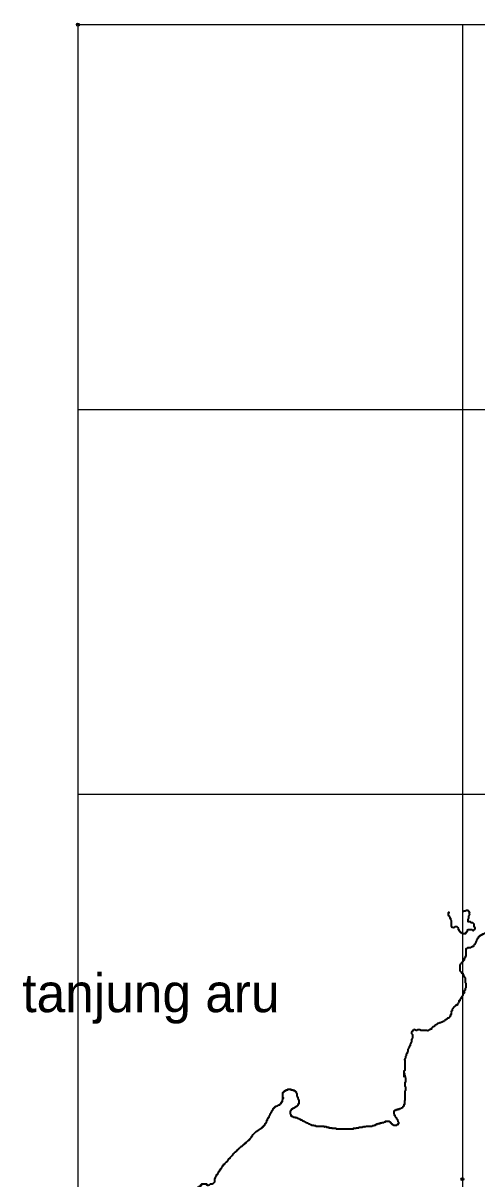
# Model space of a CAD drawing. Header units: metres. Extents: x -400 to 2000400, y -400 to 948520.
# Drawn here: x 1485741 to 1603761, y 600067 to 900400 of the extents above; entities that cross this region are included whole.
import ezdxf
from ezdxf.enums import TextEntityAlignment as Align

# ---------------------------------------------------------------- set-up
doc = ezdxf.new("R2010")
doc.units = ezdxf.units.M
doc.header["$LTSCALE"] = 1600
doc.header["$PDMODE"] = 32
doc.header["$PDSIZE"] = 800
for name, color, linetype, lineweight in [('1', 7, 'Continuous', 25), ('2', 7, 'Continuous', 25), ('3', 7, 'Continuous', 13)]:
    doc.layers.add(name, color=color, linetype=linetype, lineweight=lineweight)

msp = doc.modelspace()

# ---------------------------------------------------------------- linework, layer by layer
at = {"layer": '1'}
for points in [[(1596512, 669422), (1596313, 669223), (1596512, 669223), (1596313, 669223), (1596313, 669025), (1596313, 668826), (1596313, 668627), (1596512, 668428), (1596512, 668230), (1596710, 668031), (1596710, 667832), (1596909, 667832), (1596909, 667633), (1596909, 667435), (1597108, 667236), (1597108, 667037), (1597108, 666838), (1597108, 666640), (1597108, 666441), (1597108, 666242), (1597108, 666043), (1597108, 665845), (1597108, 665646), (1597306, 665447), (1597505, 665447), (1597903, 665447), (1598101, 665646), (1598300, 665646), (1598499, 665646), (1598697, 665447), (1598896, 665248), (1598896, 665050), (1598896, 664851), (1599095, 664851), (1599095, 664652), (1599293, 664453), (1599293, 664255), (1599492, 664255), (1599492, 664056), (1599691, 664056), (1599889, 663857), (1600088, 663857), (1600287, 663857), (1600485, 663857), (1600684, 663857), (1600883, 663857), (1600883, 664056), (1601081, 664056), (1601081, 664255), (1601280, 664453), (1601280, 664652), (1601479, 664851), (1601677, 664851), (1601876, 664851), (1602075, 664851), (1602273, 664851), (1602472, 664851), (1602671, 664652), (1602869, 664652), (1603068, 664851), (1603267, 665050), (1603267, 665248), (1603068, 665646), (1603068, 665845), (1603068, 666043), (1603068, 666242), (1602869, 666441), (1602671, 666640), (1602273, 666640), (1602075, 666838), (1601876, 666838), (1601677, 666838), (1601479, 666838), (1601479, 667037), (1601479, 667236), (1601479, 667435), (1601677, 667832), (1601677, 668428), (1601876, 668627), (1601876, 668826), (1601876, 669025), (1601876, 669223), (1601876, 669422), (1601677, 669422), (1601677, 669621), (1601479, 669820), (1601280, 669820), (1601081, 669820), (1600684, 669621), (1600485, 669621), (1600088, 669422)], [(1608829, 671211), (1608432, 671211), (1608233, 671012), (1608035, 670813), (1607836, 670416), (1607836, 670217), (1607836, 669820), (1607836, 669422), (1608035, 669025), (1608035, 668627), (1608233, 668428), (1608233, 668230), (1608233, 667832), (1608432, 667633), (1608432, 667435), (1608432, 667236), (1608432, 667037), (1608631, 667037), (1608631, 666838), (1608829, 666640), (1609028, 666441), (1609028, 666242), (1609227, 666242), (1609227, 666043), (1609425, 665845), (1609425, 665646), (1609425, 665447), (1609227, 665248), (1609227, 665050), (1609028, 665050), (1608829, 665050), (1608631, 665050), (1608432, 665050), (1608233, 665050), (1608035, 665050), (1607836, 665050), (1607637, 665050), (1607439, 665050), (1607240, 665050), (1607041, 664851), (1606843, 664851), (1606843, 664652), (1606644, 664652), (1606644, 664453), (1606445, 664453), (1606445, 664255), (1606247, 664255), (1606048, 664056), (1605849, 663857), (1605651, 663857), (1605452, 663658), (1605253, 663658), (1605253, 663460), (1604856, 663460), (1604657, 663261), (1604459, 663261), (1604459, 663062), (1604260, 663062), (1604260, 662863), (1604061, 662863), (1604061, 662665), (1603863, 662466), (1603863, 662267), (1603664, 662068), (1603664, 661870), (1603465, 661671), (1603465, 661472), (1603267, 661273), (1603267, 661075), (1603068, 660876), (1602869, 660677), (1602869, 660478), (1602671, 660478), (1602472, 660280), (1602273, 660280), (1602075, 660081), (1601876, 660081), (1601677, 660081), (1601280, 660081), (1601081, 659882), (1600883, 659882), (1600883, 659683), (1600883, 659485), (1600883, 659286), (1600883, 659087), (1600883, 658888), (1600883, 658690), (1600883, 658491), (1600883, 658292), (1600883, 658093), (1600883, 657895)], [(1600883, 657895), (1600684, 657895), (1600684, 657696), (1600684, 657497), (1600485, 657298), (1600485, 657100), (1600485, 656901), (1600287, 656901), (1600287, 656702), (1600088, 656702), (1600088, 656503), (1599889, 656305), (1599691, 656106), (1599492, 655907), (1599293, 655708), (1599293, 655510), (1599293, 655311), (1599293, 655112), (1599293, 654914), (1599293, 654715), (1599293, 654516), (1599293, 654317), (1599293, 654119), (1599492, 653920), (1599691, 653721), (1599889, 653522), (1600088, 653522), (1600088, 653324), (1600287, 653125), (1600287, 652926), (1600485, 652727), (1600485, 652529), (1600684, 652330), (1600684, 652131), (1600684, 651932), (1600684, 651734), (1600684, 651535), (1600684, 651336), (1600684, 651137), (1600883, 650939), (1600883, 650740), (1600883, 650541), (1600883, 650342), (1600883, 650144), (1600883, 649945), (1600883, 649746), (1600684, 649547), (1600684, 649349), (1600684, 649150), (1600485, 648951), (1600485, 648752), (1600485, 648554), (1600485, 648355), (1600287, 648355), (1600287, 648156), (1600088, 647957), (1600088, 647759), (1599889, 647560), (1599889, 647361), (1599691, 647162), (1599691, 646964), (1599492, 646964), (1599492, 646765), (1599293, 646566), (1599293, 646367), (1599095, 646367), (1599095, 646169), (1599095, 645970), (1598896, 645771), (1598697, 645572), (1598697, 645374), (1598499, 645175), (1598300, 645175), (1598101, 644976), (1597903, 644777), (1597704, 644579), (1597505, 644380), (1597306, 644181), (1597306, 643982), (1597306, 643784), (1597108, 643585), (1597108, 643386), (1597108, 643187), (1597108, 642989), (1597108, 642790), (1596909, 642790), (1596909, 642591), (1596909, 642392), (1596710, 642392), (1596710, 642194), (1596512, 641995)], [(1596512, 641995), (1596313, 641796), (1596114, 641796), (1595916, 641597), (1595717, 641399), (1595518, 641399), (1595320, 641200), (1595121, 641001), (1594922, 641001), (1594724, 640802), (1594525, 640802), (1594326, 640604), (1594128, 640604), (1593730, 640405), (1593532, 640405), (1593333, 640206), (1592936, 640007), (1592737, 639809), (1592538, 639610), (1592340, 639610), (1592141, 639411), (1591942, 639212), (1591942, 639014), (1591744, 639014), (1591545, 638815), (1591346, 638815), (1591148, 638616), (1590750, 638616), (1590552, 638616), (1590154, 638616), (1589956, 638616), (1589757, 638616), (1589558, 638616), (1589360, 638616), (1589161, 638616), (1588962, 638815), (1588764, 638815), (1588565, 638815), (1588366, 638815), (1588168, 638616), (1587969, 638616), (1587373, 638815), (1587174, 638616), (1586976, 638616), (1586976, 638417), (1586777, 638219), (1586777, 638020), (1586777, 637821), (1586976, 637622), (1586976, 637424), (1586976, 637225), (1586976, 637026), (1586976, 636828), (1586976, 636629), (1586777, 636231), (1586777, 636033), (1586777, 635834), (1586777, 635635), (1586578, 635436), (1586578, 635238), (1586380, 635039), (1586380, 634840), (1586380, 634641), (1586181, 634443), (1586181, 634244), (1585982, 634045), (1585982, 633846), (1585784, 633648), (1585784, 633250), (1585585, 632853), (1585585, 632654), (1585386, 632455), (1585386, 632058), (1585188, 631859), (1585188, 631660), (1585188, 631461), (1584989, 631263), (1584989, 630865), (1584989, 630666), (1584989, 630468), (1584989, 630269), (1584989, 629871), (1584989, 629673), (1584989, 629474), (1584989, 629275), (1584989, 629076), (1584989, 628878), (1584989, 628679), (1584989, 628281), (1584790, 628083), (1584790, 627685)], [(1584790, 627685), (1585184, 626202), (1585184, 626063), (1585184, 625924), (1585184, 625785), (1585184, 625646), (1585184, 625507), (1585184, 625368), (1585184, 625229), (1585045, 625090), (1585045, 624951), (1585045, 624812), (1585045, 624673), (1585045, 624395), (1585045, 624256), (1585045, 624117), (1585184, 623978), (1585184, 623839), (1585184, 623700), (1585184, 623561), (1585184, 623422), (1585184, 623283), (1585184, 623144), (1585184, 623005), (1585045, 622866), (1585045, 622727), (1585045, 622588), (1585045, 622449), (1585045, 622310), (1585045, 622171), (1585045, 622032), (1585045, 621893), (1585045, 621754), (1585045, 621615), (1585045, 621476), (1585045, 621337), (1585045, 621198), (1585045, 621059), (1585045, 620920), (1585045, 620642), (1584906, 620364), (1584906, 620086), (1584906, 619808), (1584906, 619530), (1584906, 619391), (1584767, 619391), (1584767, 619252), (1584767, 619113), (1584767, 618974), (1584628, 618974), (1584628, 618835), (1584489, 618835), (1584489, 618696), (1584350, 618557), (1584211, 618418), (1584072, 618418), (1583933, 618279), (1583794, 618279), (1583655, 618279), (1583655, 618140), (1583516, 618140), (1583377, 618140), (1583239, 618140), (1583239, 618001), (1583100, 618001), (1582961, 618001), (1582822, 618001), (1582683, 618001), (1582683, 617862), (1582544, 617862), (1582405, 617862), (1582266, 617723), (1582127, 617584), (1582127, 617445), (1582127, 617306), (1582127, 617167), (1582127, 617028), (1582266, 616889), (1582266, 616750), (1582266, 616611), (1582405, 616611), (1582405, 616472), (1582544, 616333), (1582544, 616194), (1582683, 616055), (1582822, 615916), (1582822, 615777), (1582961, 615637), (1583100, 615498), (1583100, 615359), (1583100, 615220)], [(1584790, 627685), (1584790, 627486), (1584790, 627288), (1584790, 626890), (1584790, 626691), (1584790, 626493)], [(1556698, 622727), (1556559, 622727), (1556559, 622866), (1556420, 622866), (1556281, 623005), (1556142, 623005), (1556003, 623005), (1556003, 623144), (1555864, 623144), (1555725, 623144), (1555586, 623144), (1555447, 623144), (1555447, 623283), (1555308, 623283), (1555169, 623283), (1555030, 623283), (1554891, 623283), (1554752, 623283), (1554613, 623283), (1554474, 623283), (1554474, 623144), (1554335, 623144), (1554196, 623144), (1554196, 623005), (1554058, 623005), (1553919, 623005), (1553919, 622866), (1553780, 622866), (1553641, 622866), (1553641, 622727), (1553502, 622727), (1553502, 622588), (1553363, 622588), (1553363, 622449), (1553224, 622449), (1553224, 622310), (1553224, 622171), (1553224, 622032), (1553224, 621893), (1553224, 621754), (1553224, 621615), (1553224, 621476), (1553224, 621337), (1553224, 621198), (1553363, 621198), (1553363, 621059), (1553363, 620920), (1553224, 620920), (1553224, 620781), (1553224, 620642), (1553085, 620503), (1553085, 620364), (1553085, 620225), (1553085, 620086), (1552946, 620086), (1552946, 619947), (1552946, 619808), (1552807, 619808), (1552807, 619669), (1552807, 619530), (1552668, 619530), (1552529, 619391), (1552390, 619391), (1552390, 619252), (1552251, 619252), (1552112, 619113), (1551973, 619113), (1551834, 618974), (1551695, 618974), (1551556, 618835), (1551417, 618835), (1551278, 618835), (1551278, 618696), (1551139, 618696), (1551139, 618557), (1551000, 618557), (1551000, 618418), (1550862, 618418), (1550862, 618279), (1550723, 618279), (1550723, 618140), (1550584, 618001), (1550584, 617862), (1550445, 617723), (1550306, 617584), (1550306, 617445), (1550167, 617306), (1550167, 617167), (1550028, 617028), (1550028, 616889), (1549889, 616889)], [(1559894, 614386), (1559755, 614525), (1559616, 614525), (1559477, 614664), (1559338, 614664), (1559199, 614803), (1559060, 614803), (1558921, 614942), (1558782, 614942), (1558643, 615081), (1558504, 615081), (1558365, 615220), (1558226, 615359), (1558087, 615359), (1557948, 615359), (1557948, 615498), (1557809, 615498), (1557670, 615498), (1557531, 615637), (1557392, 615637), (1557254, 615777), (1557115, 615777), (1556976, 615916), (1556837, 615916), (1556698, 615916), (1556559, 615916), (1556559, 616055), (1556420, 616055), (1556281, 616055), (1556142, 616055), (1556003, 616194), (1555864, 616194), (1555725, 616194), (1555725, 616333), (1555586, 616333), (1555447, 616472), (1555447, 616611), (1555447, 616750), (1555308, 616889), (1555308, 617028), (1555308, 617167), (1555308, 617306), (1555308, 617445), (1555308, 617584), (1555308, 617723), (1555447, 617862), (1555447, 618001), (1555586, 618001), (1555586, 618140), (1555725, 618279), (1555864, 618279), (1555864, 618418), (1556003, 618418), (1556142, 618557), (1556281, 618557), (1556420, 618696), (1556559, 618696), (1556698, 618835), (1556837, 618835), (1556837, 618974), (1556976, 618974), (1557115, 619113), (1557254, 619252), (1557254, 619391), (1557392, 619391), (1557392, 619530), (1557392, 619669), (1557531, 619669), (1557531, 619808), (1557531, 619947), (1557531, 620086), (1557531, 620225), (1557531, 620364), (1557531, 620503), (1557392, 620642), (1557392, 620781), (1557254, 620920), (1557254, 621059), (1557254, 621198), (1557115, 621337), (1557115, 621476), (1556976, 621615), (1556976, 621754), (1556976, 621893), (1556976, 622032), (1556976, 622171), (1556837, 622310), (1556837, 622449), (1556837, 622588), (1556698, 622588), (1556698, 622727)], [(1549889, 616889), (1549889, 616750), (1549889, 616611), (1549750, 616472), (1549750, 616333), (1549611, 616194), (1549611, 616055), (1549472, 616055), (1549472, 615916), (1549472, 615777), (1549333, 615777), (1549333, 615637), (1549194, 615498), (1549194, 615359), (1549194, 615220), (1549055, 615220), (1549055, 615081), (1549055, 614942), (1548916, 614803), (1548916, 614664), (1548777, 614525), (1548777, 614386), (1548638, 614386), (1548638, 614247), (1548499, 614108), (1548499, 613969), (1548360, 613969), (1548360, 613830), (1548221, 613830), (1548221, 613691), (1548082, 613691), (1548082, 613552), (1547943, 613413), (1547804, 613413), (1547804, 613274), (1547665, 613135), (1547527, 613135), (1547388, 612996), (1547249, 612857), (1547110, 612857), (1546971, 612718), (1546832, 612579), (1546693, 612579), (1546554, 612440), (1546415, 612301), (1546276, 612301), (1546137, 612162), (1545998, 612023), (1545859, 611884), (1545720, 611745), (1545581, 611606), (1545442, 611467), (1545303, 611328), (1545303, 611189), (1545164, 611050), (1545025, 610911), (1545025, 610772), (1544886, 610633), (1544747, 610494), (1544747, 610355), (1544608, 610355), (1544608, 610216), (1544469, 610216), (1544469, 610077), (1544331, 610077), (1544192, 609938), (1544053, 609799), (1543914, 609660), (1543775, 609521), (1543636, 609521), (1543636, 609382), (1543497, 609243), (1543358, 609243), (1543358, 609104), (1543219, 609104), (1543219, 608965), (1543080, 608965), (1542941, 608826), (1542802, 608687), (1542663, 608548), (1542524, 608409), (1542385, 608409), (1542246, 608270), (1542107, 608131), (1541968, 607992), (1541829, 607992), (1541829, 607853), (1541690, 607714), (1541551, 607714), (1541551, 607575), (1541412, 607436)], [(1572400, 613274), (1572261, 613135), (1571983, 613135), (1571844, 613135), (1571705, 613135), (1571566, 613135), (1571566, 612996), (1571427, 612996), (1571288, 612996), (1571149, 612996), (1571010, 612996), (1570871, 612996), (1570732, 612996), (1570593, 612996), (1570454, 612996), (1570316, 612996), (1570177, 612996), (1570038, 612996), (1569899, 612996), (1569760, 612996), (1569621, 612996), (1569482, 612996), (1569343, 612996), (1569204, 612996), (1569065, 612996), (1568926, 612996), (1568787, 612996), (1568648, 612996), (1568509, 612996), (1568370, 612996), (1568231, 612996), (1568092, 612996), (1567953, 612996), (1567814, 612996), (1567675, 612996), (1567536, 612996), (1567258, 612996), (1567119, 613135), (1566981, 613135), (1566842, 613135), (1566703, 613135), (1566564, 613135), (1566425, 613135), (1566286, 613135), (1566147, 613135), (1566008, 613274), (1565869, 613274), (1565730, 613274), (1565591, 613274), (1565452, 613274), (1565313, 613274), (1565313, 613413), (1565174, 613413), (1565035, 613413), (1564896, 613413), (1564757, 613413), (1564757, 613552), (1564618, 613552), (1564479, 613552), (1564340, 613552), (1564201, 613552), (1564062, 613552), (1564062, 613691), (1563923, 613691), (1563785, 613691), (1563646, 613691), (1563507, 613691), (1563368, 613691), (1563229, 613691), (1563090, 613691), (1562951, 613691), (1562812, 613691), (1562673, 613691), (1562534, 613691), (1562395, 613691), (1562256, 613691), (1562117, 613691), (1561978, 613691), (1561839, 613830), (1561700, 613830), (1561561, 613830), (1561422, 613830), (1561144, 613969), (1561005, 613969), (1560866, 613969), (1560589, 614108), (1560450, 614108), (1560311, 614247), (1560172, 614247), (1560033, 614386), (1559894, 614386)], [(1583100, 615220), (1583239, 615081), (1583239, 614942), (1583377, 614803), (1583377, 614664), (1583377, 614525), (1583377, 614386), (1583239, 614386), (1583239, 614247), (1583100, 614108), (1582961, 614108), (1582822, 613969), (1582683, 613969), (1582544, 613969), (1582266, 613969), (1582127, 613969), (1581988, 614108), (1581849, 614108), (1581849, 614247), (1581710, 614247), (1581571, 614386), (1581432, 614525), (1581432, 614664), (1581293, 614664), (1581293, 614803), (1581154, 614803), (1581015, 614942), (1580876, 614942), (1580737, 614942), (1580598, 614942), (1580320, 614942), (1580181, 614942), (1580043, 614942), (1579904, 614942), (1579904, 614803), (1579765, 614803), (1579626, 614803), (1579487, 614664), (1579348, 614664), (1579209, 614664), (1579070, 614664), (1578931, 614525), (1578792, 614525), (1578653, 614525), (1578514, 614525), (1578514, 614386), (1578375, 614386), (1578236, 614386), (1578097, 614386), (1577958, 614386), (1577958, 614247), (1577819, 614247), (1577680, 614247), (1577541, 614108), (1577402, 614108), (1577263, 614108), (1577263, 613969), (1577124, 613969), (1576985, 613830), (1576846, 613830), (1576708, 613830), (1576569, 613830), (1576430, 613691), (1576291, 613691), (1576152, 613691), (1576013, 613691), (1575874, 613691), (1575735, 613691), (1575596, 613691), (1575457, 613691), (1575318, 613691), (1575179, 613691), (1575040, 613691), (1574901, 613691), (1574762, 613552), (1574623, 613552), (1574345, 613552), (1574206, 613552), (1574067, 613552), (1573928, 613413), (1573789, 613413), (1573650, 613413), (1573512, 613413), (1573373, 613413), (1573234, 613413), (1573095, 613413), (1572956, 613274), (1572817, 613274), (1572678, 613274), (1572539, 613274), (1572400, 613274)], [(1541412, 607436), (1541273, 607436), (1541273, 607297), (1541135, 607158), (1540996, 607019), (1540857, 607019), (1540718, 606880), (1540579, 606741), (1540440, 606602), (1540301, 606463), (1540162, 606324), (1540023, 606046), (1539884, 605907), (1539745, 605768), (1539606, 605629), (1539467, 605490), (1539467, 605351), (1539189, 605212), (1539050, 605073), (1538911, 604795), (1538772, 604656), (1538633, 604378), (1538355, 604239), (1538216, 604100), (1538077, 603822), (1537800, 603683), (1537800, 603544), (1537661, 603544), (1537661, 603405), (1537522, 603405), (1537522, 603265), (1537383, 603126), (1537383, 602987), (1537244, 602848), (1537244, 602709), (1537105, 602570), (1536966, 602570), (1536966, 602292), (1536827, 602292), (1536827, 602153), (1536688, 602014), (1536549, 601875), (1536549, 601736), (1536410, 601597), (1536410, 601458), (1536271, 601319), (1536271, 601180), (1536145, 601194)], [(1536145, 601194), (1535508, 599512), (1535508, 599234), (1535230, 598956), (1534952, 598678), (1534674, 598678), (1534396, 598678), (1534118, 598400), (1533840, 598400), (1533562, 598400), (1533562, 598678), (1533285, 598678), (1533007, 598678), (1532729, 598678), (1532451, 598678), (1532173, 598678), (1532173, 598400), (1531895, 598400), (1531895, 598122), (1531617, 598122), (1531339, 597844), (1531061, 597844), (1531061, 597566), (1531061, 597288), (1530783, 597288), (1530783, 597010), (1530783, 596732), (1530783, 596454), (1530783, 596176), (1530783, 595898), (1530783, 595620), (1530783, 595342), (1530783, 595064), (1530783, 594786), (1530783, 594230), (1530505, 593952), (1530505, 593396), (1530505, 592840), (1530505, 592562), (1530505, 592284), (1530505, 592006), (1530227, 591728), (1530227, 591450), (1530227, 591172), (1530227, 590894), (1530227, 590616), (1530227, 590338), (1530227, 590060), (1530227, 589782), (1530227, 589504), (1530505, 589226), (1530783, 588948), (1530783, 588670), (1531061, 588670), (1531061, 588392), (1531339, 588392), (1531617, 588392), (1531895, 588670), (1532173, 588670), (1532451, 588948), (1532451, 589226), (1532451, 589504), (1532729, 589782), (1532729, 590060), (1532729, 590338), (1532729, 590894), (1533007, 591172), (1533007, 591450), (1533285, 591728), (1533562, 592006), (1533840, 592284), (1534118, 592840), (1534118, 593118), (1534396, 593674), (1534674, 593952), (1534674, 594230), (1534952, 594508), (1535230, 594786), (1535508, 595064), (1535508, 595342), (1535786, 595342), (1536064, 595342), (1536064, 595620), (1536342, 595620), (1536620, 595620), (1536620, 595898), (1536897, 595898), (1537175, 595898), (1537453, 596176), (1537731, 596176), (1538287, 596454)]]:
    msp.add_spline(points, degree=3, dxfattribs=at)
at = {"layer": '3'}
for p, q in [((1500000, 900000), (2000000, 900000)), ((1500000, 900000), (1500000, 0)), ((1600000, 900000), (1600000, 0)), ((1500000, 800000), (2000000, 800000)), ((1500000, 700000), (2000000, 700000))]:
    msp.add_line(p, q, dxfattribs=at)
for p in [(1500000, 900000), (1600000, 600000)]:
    msp.add_point(p, dxfattribs=at)

# ---------------------------------------------------------------- texts
at = {"layer": '2'}
msp.add_text('tanjung aru', height=10000, dxfattribs=at).set_placement((1518996, 643387), align=Align.CENTER)

doc.saveas('drawing.dxf')
